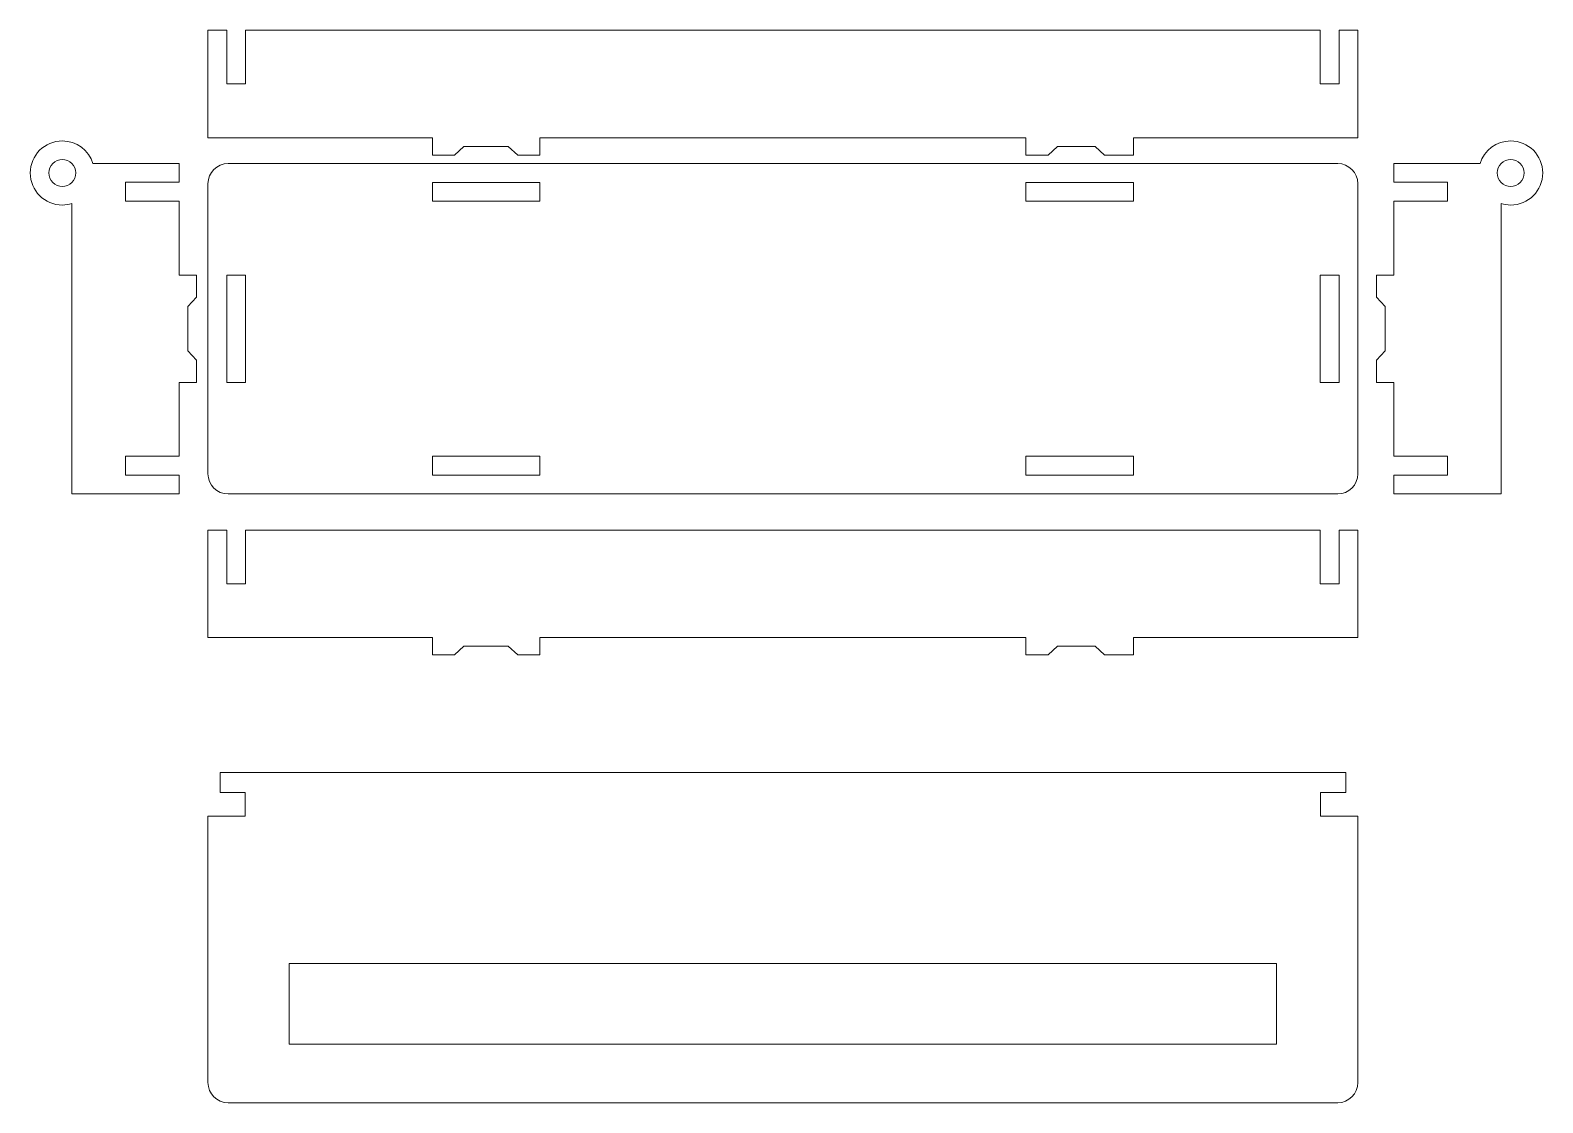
# Model space of a CAD drawing. Header units: millimetres. Extents: x 155 to 389, y 74 to 385.
# Drawn here: x 155.4 to 380.6, y 225 to 384.8 of the extents above; entities that cross this region are included whole.
import ezdxf

# ---------------------------------------------------------------- set-up
doc = ezdxf.new("R2010")
doc.units = ezdxf.units.MM
doc.header["$MEASUREMENT"] = 0
doc.layers.add('Layer 1', color=7, linetype='Continuous')

msp = doc.modelspace()

# ---------------------------------------------------------------- linework, layer by layer
at = {"layer": 'Layer 1', "color": 250, "lineweight": 9}
for points, knots in [([(184.6529, 384.7559), (184.6529, 384.7559), (184.6529, 379.4728), (184.6529, 379.4728), (184.6529, 379.4728), (184.6529, 379.4728), (184.6529, 376.7597), (184.6529, 376.7597), (184.6529, 376.7597), (184.6529, 376.7597), (187.4751, 376.7597), (187.4751, 376.7597), (187.4751, 376.7597), (187.4751, 376.7597), (187.4751, 384.7635), (187.4751, 384.7635), (187.4751, 384.7635), (187.4751, 384.7635), (347.4418, 384.7635), (347.4418, 384.7635), (347.4418, 384.7635), (347.4418, 384.7635), (347.4418, 376.7597), (347.4418, 376.7597), (347.4418, 376.7597), (347.4418, 376.7597), (350.264, 376.7597), (350.264, 376.7597), (350.264, 376.7597), (350.264, 376.7597), (350.264, 384.7566), (350.264, 384.7566), (350.264, 384.7566), (350.264, 384.7566), (353.064, 384.7566), (353.064, 384.7566), (353.064, 384.7566), (353.064, 379.4256), (353.064, 374.0945), (353.064, 368.7635), (353.064, 368.7635), (353.064, 368.7635), (319.6494, 368.7635), (319.6494, 368.7635), (319.6494, 368.7635), (319.6494, 368.7635), (319.6494, 366.1635), (319.6494, 366.1635), (319.6494, 366.1635), (319.6494, 366.1635), (315.3481, 366.1635), (315.3481, 366.1635), (315.3481, 366.1635), (315.3481, 366.1635), (313.9472, 367.4635), (313.9472, 367.4635), (313.9472, 367.4635), (313.9472, 367.4635), (308.3518, 367.4635), (308.3518, 367.4635), (308.3518, 367.4635), (308.3518, 367.4635), (306.9509, 366.1635), (306.9509, 366.1635), (306.9509, 366.1635), (306.9509, 366.1635), (303.6494, 366.1635), (303.6494, 366.1635), (303.6494, 366.1635), (303.6494, 366.1635), (303.6494, 368.7635), (303.6494, 368.7635), (303.6494, 368.7635), (303.6494, 368.7635), (231.2785, 368.7635), (231.2785, 368.7635), (231.2785, 368.7635), (231.2785, 368.7635), (231.2785, 366.1635), (231.2785, 366.1635), (231.2785, 366.1635), (231.2785, 366.1635), (227.9772, 366.1635), (227.9772, 366.1635), (227.9772, 366.1635), (227.9772, 366.1635), (226.5763, 367.4635), (226.5763, 367.4635), (226.5763, 367.4635), (226.5763, 367.4635), (219.9809, 367.4635), (219.9809, 367.4635), (219.9809, 367.4635), (219.9809, 367.4635), (218.58, 366.1635), (218.58, 366.1635), (218.58, 366.1635), (218.58, 366.1635), (215.2785, 366.1635), (215.2785, 366.1635), (215.2785, 366.1635), (215.2785, 366.1635), (215.2785, 368.7635), (215.2785, 368.7635), (215.2785, 368.7635), (215.2785, 368.7635), (181.864, 368.7635), (181.864, 368.7635), (181.864, 368.7635), (181.864, 374.1042), (181.8529, 379.4229), (181.8529, 384.7566), (181.8529, 384.7566), (181.8529, 384.7566), (184.6529, 384.7559), (184.6529, 384.7559)], [0, 0, 0, 0, 0.03333333, 0.03333333, 0.03333333, 0.03333333, 0.06666667, 0.06666667, 0.06666667, 0.06666667, 0.1, 0.1, 0.1, 0.1, 0.13333333, 0.13333333, 0.13333333, 0.13333333, 0.16666667, 0.16666667, 0.16666667, 0.16666667, 0.2, 0.2, 0.2, 0.2, 0.23333333, 0.23333333, 0.23333333, 0.23333333, 0.26666667, 0.26666667, 0.26666667, 0.26666667, 0.3, 0.3, 0.3, 0.3, 0.33333333, 0.33333333, 0.33333333, 0.33333333, 0.36666667, 0.36666667, 0.36666667, 0.36666667, 0.4, 0.4, 0.4, 0.4, 0.43333333, 0.43333333, 0.43333333, 0.43333333, 0.46666667, 0.46666667, 0.46666667, 0.46666667, 0.5, 0.5, 0.5, 0.5, 0.53333333, 0.53333333, 0.53333333, 0.53333333, 0.56666667, 0.56666667, 0.56666667, 0.56666667, 0.6, 0.6, 0.6, 0.6, 0.63333333, 0.63333333, 0.63333333, 0.63333333, 0.66666667, 0.66666667, 0.66666667, 0.66666667, 0.7, 0.7, 0.7, 0.7, 0.73333333, 0.73333333, 0.73333333, 0.73333333, 0.76666667, 0.76666667, 0.76666667, 0.76666667, 0.8, 0.8, 0.8, 0.8, 0.83333333, 0.83333333, 0.83333333, 0.83333333, 0.86666667, 0.86666667, 0.86666667, 0.86666667, 0.9, 0.9, 0.9, 0.9, 0.93333333, 0.93333333, 0.93333333, 0.93333333, 1, 1, 1, 1]), ([(161.5755, 358.9474), (161.5755, 344.5354), (161.5755, 330.1234), (161.5755, 315.7114), (161.5755, 315.7114), (166.9088, 315.7114), (172.2422, 315.7114), (177.5755, 315.7114), (177.5755, 315.7114), (177.5755, 315.7114), (177.5755, 318.5003), (177.5755, 318.5003), (177.5755, 318.5003), (177.5755, 318.5003), (169.5793, 318.5003), (169.5793, 318.5003), (169.5793, 318.5003), (169.5793, 318.5003), (169.5793, 321.3225), (169.5793, 321.3225), (169.5793, 321.3225), (169.5793, 321.3225), (177.5755, 321.3225), (177.5755, 321.3225), (177.5755, 321.3225), (177.5755, 321.3225), (177.5755, 332.3114), (177.5755, 332.3114), (177.5755, 332.3114), (177.5755, 332.3114), (180.1755, 332.3114), (180.1755, 332.3114), (180.1755, 332.3114), (180.1755, 332.3114), (180.1755, 335.6127), (180.1755, 335.6127), (180.1755, 335.6127), (180.1755, 335.6127), (178.8755, 337.0136), (178.8755, 337.0136), (178.8755, 337.0136), (178.8755, 337.0136), (178.8755, 343.609), (178.8755, 343.609), (178.8755, 343.609), (178.8755, 343.609), (180.1755, 345.0099), (180.1755, 345.0099), (180.1755, 345.0099), (180.1755, 345.0099), (180.1755, 348.3114), (180.1755, 348.3114), (180.1755, 348.3114), (180.1755, 348.3114), (177.5755, 348.3114), (177.5755, 348.3114), (177.5755, 348.3114), (177.5755, 348.3114), (177.5755, 359.3003), (177.5755, 359.3003), (177.5755, 359.3003), (177.5755, 359.3003), (169.5793, 359.3003), (169.5793, 359.3003), (169.5793, 359.3003), (169.5793, 359.3003), (169.5793, 362.1225), (169.5793, 362.1225), (169.5793, 362.1225), (169.5793, 362.1225), (177.5755, 362.1225), (177.5755, 362.1225), (177.5755, 362.1225), (177.5755, 362.1225), (177.5755, 364.9114), (177.5755, 364.9114), (177.5755, 364.9114), (177.5755, 364.9114), (164.7396, 364.9114), (164.7396, 364.9114), (164.7396, 364.9114), (164.1413, 366.8642), (162.3244, 368.2843), (160.1755, 368.2843), (160.1755, 368.2843), (157.5395, 368.2842), (155.4026, 366.1474), (155.4026, 363.5114), (155.4026, 363.5114), (155.4026, 360.8753), (157.5395, 358.7385), (160.1755, 358.7385), (160.1755, 358.7385), (160.6627, 358.7384), (161.1327, 358.8118), (161.5755, 358.9474)], [0, 0, 0, 0, 0.04, 0.04, 0.04, 0.04, 0.08, 0.08, 0.08, 0.08, 0.12, 0.12, 0.12, 0.12, 0.16, 0.16, 0.16, 0.16, 0.2, 0.2, 0.2, 0.2, 0.24, 0.24, 0.24, 0.24, 0.28, 0.28, 0.28, 0.28, 0.32, 0.32, 0.32, 0.32, 0.36, 0.36, 0.36, 0.36, 0.4, 0.4, 0.4, 0.4, 0.44, 0.44, 0.44, 0.44, 0.48, 0.48, 0.48, 0.48, 0.52, 0.52, 0.52, 0.52, 0.56, 0.56, 0.56, 0.56, 0.6, 0.6, 0.6, 0.6, 0.64, 0.64, 0.64, 0.64, 0.68, 0.68, 0.68, 0.68, 0.72, 0.72, 0.72, 0.72, 0.76, 0.76, 0.76, 0.76, 0.8, 0.8, 0.8, 0.8, 0.84, 0.84, 0.84, 0.84, 0.88, 0.88, 0.88, 0.88, 0.92, 0.92, 0.92, 0.92, 1, 1, 1, 1]), ([(374.4205, 358.9474), (374.4205, 344.5354), (374.4205, 330.1234), (374.4205, 315.7114), (374.4205, 315.7114), (369.0872, 315.7114), (363.7538, 315.7114), (358.4205, 315.7114), (358.4205, 315.7114), (358.4205, 315.7114), (358.4205, 318.5003), (358.4205, 318.5003), (358.4205, 318.5003), (358.4205, 318.5003), (366.4167, 318.5003), (366.4167, 318.5003), (366.4167, 318.5003), (366.4167, 318.5003), (366.4167, 321.3225), (366.4167, 321.3225), (366.4167, 321.3225), (366.4167, 321.3225), (358.4205, 321.3225), (358.4205, 321.3225), (358.4205, 321.3225), (358.4205, 321.3225), (358.4205, 332.3114), (358.4205, 332.3114), (358.4205, 332.3114), (358.4205, 332.3114), (355.8205, 332.3114), (355.8205, 332.3114), (355.8205, 332.3114), (355.8205, 332.3114), (355.8205, 335.6127), (355.8205, 335.6127), (355.8205, 335.6127), (355.8205, 335.6127), (357.1205, 337.0136), (357.1205, 337.0136), (357.1205, 337.0136), (357.1205, 337.0136), (357.1205, 343.609), (357.1205, 343.609), (357.1205, 343.609), (357.1205, 343.609), (355.8205, 345.0099), (355.8205, 345.0099), (355.8205, 345.0099), (355.8205, 345.0099), (355.8205, 348.3114), (355.8205, 348.3114), (355.8205, 348.3114), (355.8205, 348.3114), (358.4205, 348.3114), (358.4205, 348.3114), (358.4205, 348.3114), (358.4205, 348.3114), (358.4205, 359.3003), (358.4205, 359.3003), (358.4205, 359.3003), (358.4205, 359.3003), (366.4167, 359.3003), (366.4167, 359.3003), (366.4167, 359.3003), (366.4167, 359.3003), (366.4167, 362.1225), (366.4167, 362.1225), (366.4167, 362.1225), (366.4167, 362.1225), (358.4205, 362.1225), (358.4205, 362.1225), (358.4205, 362.1225), (358.4205, 362.1225), (358.4205, 364.9114), (358.4205, 364.9114), (358.4205, 364.9114), (358.4205, 364.9114), (371.2564, 364.9114), (371.2564, 364.9114), (371.2564, 364.9114), (371.8547, 366.8642), (373.6716, 368.2843), (375.8205, 368.2843), (375.8205, 368.2843), (378.4565, 368.2842), (380.5934, 366.1474), (380.5934, 363.5114), (380.5934, 363.5114), (380.5934, 360.8753), (378.4565, 358.7385), (375.8205, 358.7385), (375.8205, 358.7385), (375.3333, 358.7384), (374.8633, 358.8118), (374.4205, 358.9474)], [0, 0, 0, 0, 0.04, 0.04, 0.04, 0.04, 0.08, 0.08, 0.08, 0.08, 0.12, 0.12, 0.12, 0.12, 0.16, 0.16, 0.16, 0.16, 0.2, 0.2, 0.2, 0.2, 0.24, 0.24, 0.24, 0.24, 0.28, 0.28, 0.28, 0.28, 0.32, 0.32, 0.32, 0.32, 0.36, 0.36, 0.36, 0.36, 0.4, 0.4, 0.4, 0.4, 0.44, 0.44, 0.44, 0.44, 0.48, 0.48, 0.48, 0.48, 0.52, 0.52, 0.52, 0.52, 0.56, 0.56, 0.56, 0.56, 0.6, 0.6, 0.6, 0.6, 0.64, 0.64, 0.64, 0.64, 0.68, 0.68, 0.68, 0.68, 0.72, 0.72, 0.72, 0.72, 0.76, 0.76, 0.76, 0.76, 0.8, 0.8, 0.8, 0.8, 0.84, 0.84, 0.84, 0.84, 0.88, 0.88, 0.88, 0.88, 0.92, 0.92, 0.92, 0.92, 1, 1, 1, 1]), ([(160.1755, 361.5113), (159.6451, 361.5113), (159.1363, 361.7221), (158.7613, 362.0972), (158.7613, 362.0972), (158.3862, 362.4722), (158.1755, 362.981), (158.1755, 363.5114), (158.1755, 363.5114), (158.1755, 364.0416), (158.3862, 364.5505), (158.7613, 364.9256), (158.7613, 364.9256), (159.1363, 365.3005), (159.6451, 365.5114), (160.1755, 365.5114), (160.1755, 365.5114), (160.7059, 365.5112), (161.2146, 365.3007), (161.5897, 364.9256), (161.5897, 364.9256), (161.9648, 364.5504), (162.1755, 364.0418), (162.1755, 363.5114), (162.1755, 363.5114), (162.1755, 362.981), (161.9648, 362.4722), (161.5897, 362.0972), (161.5897, 362.0972), (161.2146, 361.7221), (160.7059, 361.5114), (160.1755, 361.5114)], [0, 0, 0, 0, 0.11111111, 0.11111111, 0.11111111, 0.11111111, 0.22222222, 0.22222222, 0.22222222, 0.22222222, 0.33333333, 0.33333333, 0.33333333, 0.33333333, 0.44444444, 0.44444444, 0.44444444, 0.44444444, 0.55555556, 0.55555556, 0.55555556, 0.55555556, 0.66666667, 0.66666667, 0.66666667, 0.66666667, 0.77777778, 0.77777778, 0.77777778, 0.77777778, 1, 1, 1, 1]), ([(184.864, 364.9114), (184.864, 364.9114), (350.064, 364.9114), (350.064, 364.9114), (350.064, 364.9114), (351.714, 364.9114), (353.064, 363.5614), (353.064, 361.9114), (353.064, 361.9114), (353.064, 361.9114), (353.064, 318.7114), (353.064, 318.7114), (353.064, 318.7114), (353.064, 317.0614), (351.714, 315.7114), (350.064, 315.7114), (350.064, 315.7114), (350.064, 315.7114), (184.864, 315.7114), (184.864, 315.7114), (184.864, 315.7114), (183.214, 315.7114), (181.864, 317.0614), (181.864, 318.7114), (181.864, 318.7114), (181.864, 318.7114), (181.864, 361.9114), (181.864, 361.9114), (181.864, 361.9114), (181.864, 363.5614), (183.214, 364.9114), (184.864, 364.9114)], [0, 0, 0, 0, 0.11111111, 0.11111111, 0.11111111, 0.11111111, 0.22222222, 0.22222222, 0.22222222, 0.22222222, 0.33333333, 0.33333333, 0.33333333, 0.33333333, 0.44444444, 0.44444444, 0.44444444, 0.44444444, 0.55555556, 0.55555556, 0.55555556, 0.55555556, 0.66666667, 0.66666667, 0.66666667, 0.66666667, 0.77777778, 0.77777778, 0.77777778, 0.77777778, 1, 1, 1, 1]), ([(375.8205, 361.5113), (376.3509, 361.5113), (376.8597, 361.7221), (377.2347, 362.0972), (377.2347, 362.0972), (377.6098, 362.4722), (377.8205, 362.981), (377.8205, 363.5114), (377.8205, 363.5114), (377.8205, 364.0416), (377.6098, 364.5505), (377.2347, 364.9256), (377.2347, 364.9256), (376.8597, 365.3005), (376.3509, 365.5114), (375.8205, 365.5114), (375.8205, 365.5114), (375.2901, 365.5112), (374.7814, 365.3007), (374.4063, 364.9256), (374.4063, 364.9256), (374.0312, 364.5504), (373.8205, 364.0418), (373.8205, 363.5114), (373.8205, 363.5114), (373.8205, 362.981), (374.0312, 362.4722), (374.4063, 362.0972), (374.4063, 362.0972), (374.7814, 361.7221), (375.2901, 361.5114), (375.8205, 361.5114)], [0, 0, 0, 0, 0.11111111, 0.11111111, 0.11111111, 0.11111111, 0.22222222, 0.22222222, 0.22222222, 0.22222222, 0.33333333, 0.33333333, 0.33333333, 0.33333333, 0.44444444, 0.44444444, 0.44444444, 0.44444444, 0.55555556, 0.55555556, 0.55555556, 0.55555556, 0.66666667, 0.66666667, 0.66666667, 0.66666667, 0.77777778, 0.77777778, 0.77777778, 0.77777778, 1, 1, 1, 1]), ([(215.2785, 362.1114), (215.2785, 362.1114), (231.2785, 362.1114), (231.2785, 362.1114), (231.2785, 362.1114), (231.2785, 362.1114), (231.2785, 359.3114), (231.2785, 359.3114), (231.2785, 359.3114), (231.2785, 359.3114), (215.2785, 359.3114), (215.2785, 359.3114), (215.2785, 359.3114), (215.2785, 359.3114), (215.2785, 362.1114), (215.2785, 362.1114)], [0, 0, 0, 0, 0.2, 0.2, 0.2, 0.2, 0.4, 0.4, 0.4, 0.4, 0.6, 0.6, 0.6, 0.6, 1, 1, 1, 1]), ([(303.6494, 362.1114), (303.6494, 362.1114), (319.6494, 362.1114), (319.6494, 362.1114), (319.6494, 362.1114), (319.6494, 362.1114), (319.6494, 359.3114), (319.6494, 359.3114), (319.6494, 359.3114), (319.6494, 359.3114), (303.6494, 359.3114), (303.6494, 359.3114), (303.6494, 359.3114), (303.6494, 359.3114), (303.6494, 362.1114), (303.6494, 362.1114)], [0, 0, 0, 0, 0.2, 0.2, 0.2, 0.2, 0.4, 0.4, 0.4, 0.4, 0.6, 0.6, 0.6, 0.6, 1, 1, 1, 1]), ([(184.664, 332.3114), (184.664, 332.3114), (184.664, 348.3114), (184.664, 348.3114), (184.664, 348.3114), (184.664, 348.3114), (187.464, 348.3114), (187.464, 348.3114), (187.464, 348.3114), (187.464, 348.3114), (187.464, 332.3114), (187.464, 332.3114), (187.464, 332.3114), (187.464, 332.3114), (184.664, 332.3114), (184.664, 332.3114)], [0, 0, 0, 0, 0.2, 0.2, 0.2, 0.2, 0.4, 0.4, 0.4, 0.4, 0.6, 0.6, 0.6, 0.6, 1, 1, 1, 1]), ([(347.464, 332.3114), (347.464, 332.3114), (347.464, 348.3114), (347.464, 348.3114), (347.464, 348.3114), (347.464, 348.3114), (350.264, 348.3114), (350.264, 348.3114), (350.264, 348.3114), (350.264, 348.3114), (350.264, 332.3114), (350.264, 332.3114), (350.264, 332.3114), (350.264, 332.3114), (347.464, 332.3114), (347.464, 332.3114)], [0, 0, 0, 0, 0.2, 0.2, 0.2, 0.2, 0.4, 0.4, 0.4, 0.4, 0.6, 0.6, 0.6, 0.6, 1, 1, 1, 1]), ([(215.2785, 321.3114), (215.2785, 321.3114), (231.2785, 321.3114), (231.2785, 321.3114), (231.2785, 321.3114), (231.2785, 321.3114), (231.2785, 318.5114), (231.2785, 318.5114), (231.2785, 318.5114), (231.2785, 318.5114), (215.2785, 318.5114), (215.2785, 318.5114), (215.2785, 318.5114), (215.2785, 318.5114), (215.2785, 321.3114), (215.2785, 321.3114)], [0, 0, 0, 0, 0.2, 0.2, 0.2, 0.2, 0.4, 0.4, 0.4, 0.4, 0.6, 0.6, 0.6, 0.6, 1, 1, 1, 1]), ([(303.6494, 321.3114), (303.6494, 321.3114), (319.6494, 321.3114), (319.6494, 321.3114), (319.6494, 321.3114), (319.6494, 321.3114), (319.6494, 318.5114), (319.6494, 318.5114), (319.6494, 318.5114), (319.6494, 318.5114), (303.6494, 318.5114), (303.6494, 318.5114), (303.6494, 318.5114), (303.6494, 318.5114), (303.6494, 321.3114), (303.6494, 321.3114)], [0, 0, 0, 0, 0.2, 0.2, 0.2, 0.2, 0.4, 0.4, 0.4, 0.4, 0.6, 0.6, 0.6, 0.6, 1, 1, 1, 1]), ([(184.6529, 310.3198), (184.6529, 310.3198), (184.6529, 305.0367), (184.6529, 305.0367), (184.6529, 305.0367), (184.6529, 305.0367), (184.6529, 302.3236), (184.6529, 302.3236), (184.6529, 302.3236), (184.6529, 302.3236), (187.4751, 302.3236), (187.4751, 302.3236), (187.4751, 302.3236), (187.4751, 302.3236), (187.4751, 310.3274), (187.4751, 310.3274), (187.4751, 310.3274), (187.4751, 310.3274), (347.4418, 310.3274), (347.4418, 310.3274), (347.4418, 310.3274), (347.4418, 310.3274), (347.4418, 302.3236), (347.4418, 302.3236), (347.4418, 302.3236), (347.4418, 302.3236), (350.264, 302.3236), (350.264, 302.3236), (350.264, 302.3236), (350.264, 302.3236), (350.264, 310.3205), (350.264, 310.3205), (350.264, 310.3205), (350.264, 310.3205), (353.064, 310.3205), (353.064, 310.3205), (353.064, 310.3205), (353.064, 304.9895), (353.064, 299.6584), (353.064, 294.3274), (353.064, 294.3274), (353.064, 294.3274), (319.6494, 294.3274), (319.6494, 294.3274), (319.6494, 294.3274), (319.6494, 294.3274), (319.6494, 291.7274), (319.6494, 291.7274), (319.6494, 291.7274), (319.6494, 291.7274), (315.3481, 291.7274), (315.3481, 291.7274), (315.3481, 291.7274), (315.3481, 291.7274), (313.9472, 293.0274), (313.9472, 293.0274), (313.9472, 293.0274), (313.9472, 293.0274), (308.3518, 293.0274), (308.3518, 293.0274), (308.3518, 293.0274), (308.3518, 293.0274), (306.9509, 291.7274), (306.9509, 291.7274), (306.9509, 291.7274), (306.9509, 291.7274), (303.6494, 291.7274), (303.6494, 291.7274), (303.6494, 291.7274), (303.6494, 291.7274), (303.6494, 294.3274), (303.6494, 294.3274), (303.6494, 294.3274), (303.6494, 294.3274), (231.2785, 294.3274), (231.2785, 294.3274), (231.2785, 294.3274), (231.2785, 294.3274), (231.2785, 291.7274), (231.2785, 291.7274), (231.2785, 291.7274), (231.2785, 291.7274), (227.9772, 291.7274), (227.9772, 291.7274), (227.9772, 291.7274), (227.9772, 291.7274), (226.5763, 293.0274), (226.5763, 293.0274), (226.5763, 293.0274), (226.5763, 293.0274), (219.9809, 293.0274), (219.9809, 293.0274), (219.9809, 293.0274), (219.9809, 293.0274), (218.58, 291.7274), (218.58, 291.7274), (218.58, 291.7274), (218.58, 291.7274), (215.2785, 291.7274), (215.2785, 291.7274), (215.2785, 291.7274), (215.2785, 291.7274), (215.2785, 294.3274), (215.2785, 294.3274), (215.2785, 294.3274), (215.2785, 294.3274), (181.864, 294.3274), (181.864, 294.3274), (181.864, 294.3274), (181.864, 299.6681), (181.8529, 304.9868), (181.8529, 310.3205), (181.8529, 310.3205), (181.8529, 310.3205), (184.6529, 310.3198), (184.6529, 310.3198)], [0, 0, 0, 0, 0.03333333, 0.03333333, 0.03333333, 0.03333333, 0.06666667, 0.06666667, 0.06666667, 0.06666667, 0.1, 0.1, 0.1, 0.1, 0.13333333, 0.13333333, 0.13333333, 0.13333333, 0.16666667, 0.16666667, 0.16666667, 0.16666667, 0.2, 0.2, 0.2, 0.2, 0.23333333, 0.23333333, 0.23333333, 0.23333333, 0.26666667, 0.26666667, 0.26666667, 0.26666667, 0.3, 0.3, 0.3, 0.3, 0.33333333, 0.33333333, 0.33333333, 0.33333333, 0.36666667, 0.36666667, 0.36666667, 0.36666667, 0.4, 0.4, 0.4, 0.4, 0.43333333, 0.43333333, 0.43333333, 0.43333333, 0.46666667, 0.46666667, 0.46666667, 0.46666667, 0.5, 0.5, 0.5, 0.5, 0.53333333, 0.53333333, 0.53333333, 0.53333333, 0.56666667, 0.56666667, 0.56666667, 0.56666667, 0.6, 0.6, 0.6, 0.6, 0.63333333, 0.63333333, 0.63333333, 0.63333333, 0.66666667, 0.66666667, 0.66666667, 0.66666667, 0.7, 0.7, 0.7, 0.7, 0.73333333, 0.73333333, 0.73333333, 0.73333333, 0.76666667, 0.76666667, 0.76666667, 0.76666667, 0.8, 0.8, 0.8, 0.8, 0.83333333, 0.83333333, 0.83333333, 0.83333333, 0.86666667, 0.86666667, 0.86666667, 0.86666667, 0.9, 0.9, 0.9, 0.9, 0.93333333, 0.93333333, 0.93333333, 0.93333333, 1, 1, 1, 1]), ([(183.664, 274.2475), (249.1307, 274.2475), (285.7973, 274.2475), (351.264, 274.2475), (351.264, 274.2475), (351.264, 274.2475), (351.264, 271.2475), (351.264, 271.2475), (351.264, 271.2475), (351.264, 271.2475), (347.514, 271.2475), (347.514, 271.2475), (347.514, 271.2475), (347.514, 271.2475), (347.514, 267.7088), (347.514, 267.7088), (347.514, 267.7088), (347.514, 267.7088), (353.064, 267.7088), (353.064, 267.7088), (353.064, 267.7088), (353.064, 267.7088), (353.064, 228.0475), (353.064, 228.0475), (353.064, 228.0475), (353.064, 226.3981), (351.7134, 225.0475), (350.0639, 225.0475), (350.0639, 225.0475), (350.0639, 225.0475), (184.864, 225.0475), (184.864, 225.0475), (184.864, 225.0475), (183.2142, 225.0475), (181.864, 226.3975), (181.864, 228.0475), (181.864, 228.0475), (181.864, 228.0475), (181.864, 267.7088), (181.864, 267.7088), (181.864, 267.7088), (181.864, 267.7088), (187.414, 267.7088), (187.414, 267.7088), (187.414, 267.7088), (187.414, 267.7088), (187.414, 271.2475), (187.414, 271.2475), (187.414, 271.2475), (187.414, 271.2475), (183.664, 271.2475), (183.664, 271.2475), (183.664, 271.2475), (183.664, 271.2475), (183.664, 274.2475), (183.664, 274.2475)], [0, 0, 0, 0, 0.06666667, 0.06666667, 0.06666667, 0.06666667, 0.13333333, 0.13333333, 0.13333333, 0.13333333, 0.2, 0.2, 0.2, 0.2, 0.26666667, 0.26666667, 0.26666667, 0.26666667, 0.33333333, 0.33333333, 0.33333333, 0.33333333, 0.4, 0.4, 0.4, 0.4, 0.46666667, 0.46666667, 0.46666667, 0.46666667, 0.53333333, 0.53333333, 0.53333333, 0.53333333, 0.6, 0.6, 0.6, 0.6, 0.66666667, 0.66666667, 0.66666667, 0.66666667, 0.73333333, 0.73333333, 0.73333333, 0.73333333, 0.8, 0.8, 0.8, 0.8, 0.86666667, 0.86666667, 0.86666667, 0.86666667, 1, 1, 1, 1])]:
    msp.add_open_spline(points, degree=3, knots=knots, dxfattribs=at)
at = {"layer": 'Layer 1', "color": 250, "lineweight": 20}
msp.add_open_spline([(193.964, 245.7952), (193.964, 245.7952), (340.964, 245.7952), (340.964, 245.7952), (340.964, 245.7952), (340.964, 245.7952), (340.964, 233.7952), (340.964, 233.7952), (340.964, 233.7952), (340.964, 233.7952), (193.964, 233.7952), (193.964, 233.7952), (193.964, 233.7952), (193.964, 233.7952), (193.964, 245.7952), (193.964, 245.7952)], degree=3, knots=[0, 0, 0, 0, 0.2, 0.2, 0.2, 0.2, 0.4, 0.4, 0.4, 0.4, 0.6, 0.6, 0.6, 0.6, 1, 1, 1, 1], dxfattribs=at)

doc.saveas('drawing.dxf')
